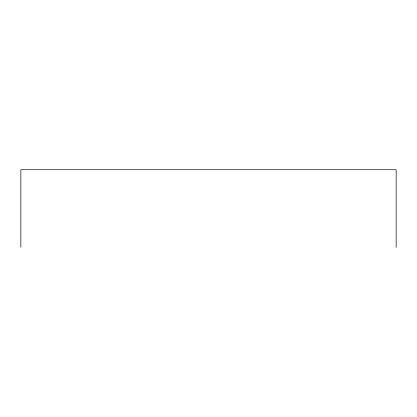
<?xml version="1.0" encoding="UTF-8"?>
<svg xmlns="http://www.w3.org/2000/svg" width="417" height="417" viewBox="0 0 417 417"><rect width="100%" height="100%" fill="white"/><g stroke="black" fill="none" stroke-linecap="round" stroke-linejoin="round"><path stroke-width="0.63" d="M396.15 247.276L396.15 169.724L20.85 169.724L20.85 247.276"/></g></svg>
